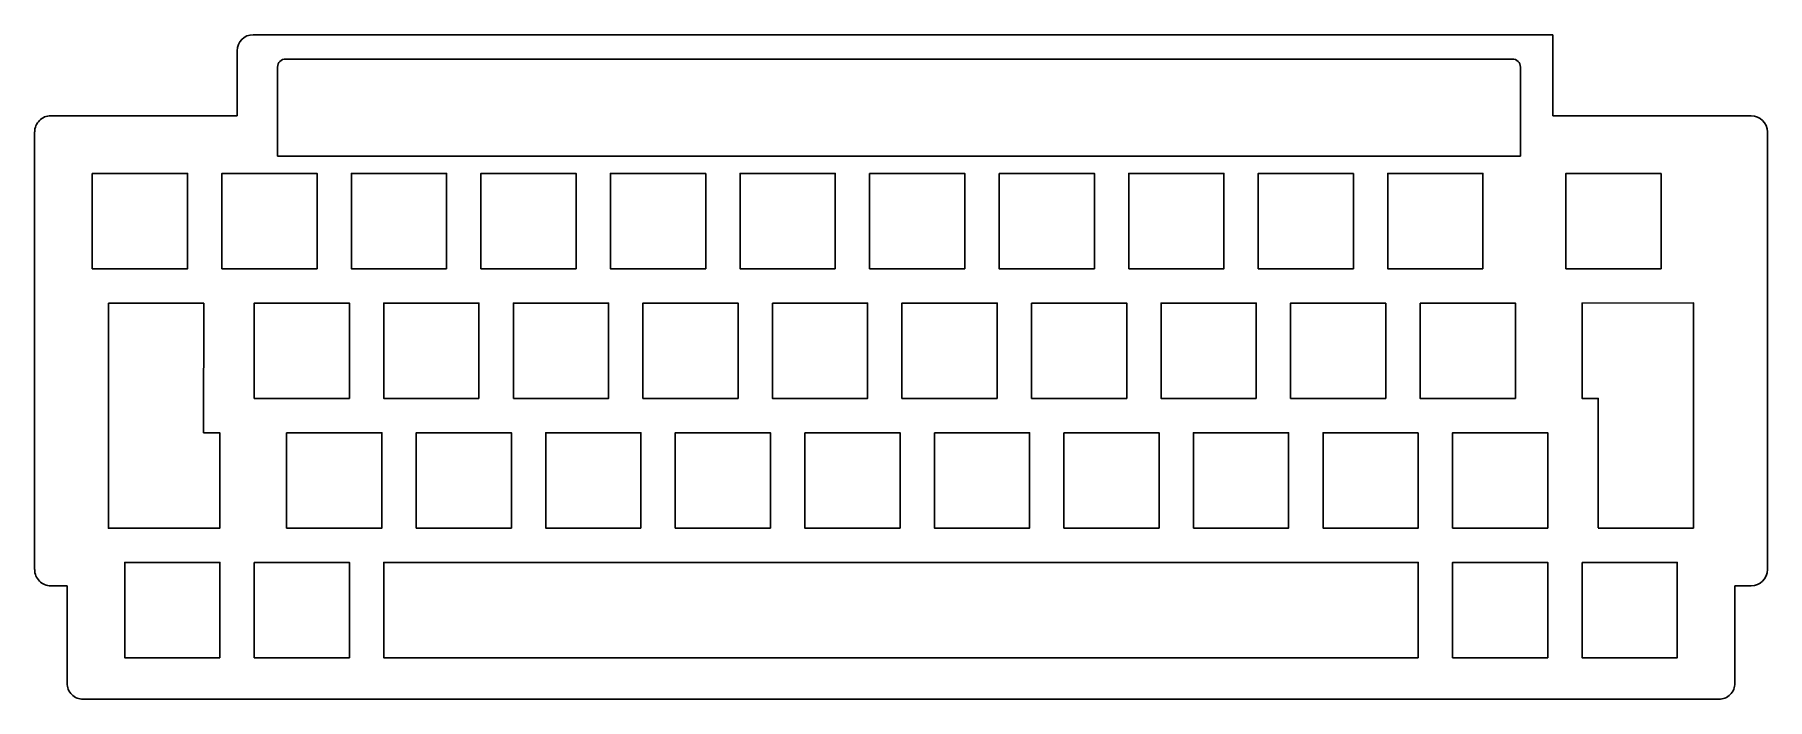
# Model space of a CAD drawing. Extents: x 0 to 255, y -97 to 1.
import ezdxf

# ---------------------------------------------------------------- set-up
doc = ezdxf.new("R2010")
doc.units = 0
doc.layers.get('0').update_dxf_attribs({"linetype": 'CONTINUOUS'})

msp = doc.modelspace()

# ---------------------------------------------------------------- linework, layer by layer
at = {"color": 7}
for points in [[(223.26346, 0.912165), (32.1691, 0.912165)], [(223.26346, 0.914705), (223.26346, -10.992815)], [(29.78912, -1.467815), (29.78912, -10.992815)], [(35.74034, -16.946575), (35.74034, -3.850335)], [(217.31224, -2.659075), (36.9316, -2.659075)], [(218.50096, -3.850335), (218.5035, -16.946575)], [(29.78912, -10.992815), (2.40538, -10.992815)], [(223.26346, -10.992815), (252.43536, -10.992815)], [(0.02286, -13.375335), (0.02286, -16.946575)], [(254.81788, -13.375335), (254.81788, -16.946575)], [(0.02286, -77.667815), (0.02286, -16.946575)], [(218.5035, -16.946575), (35.74288, -16.946575)], [(254.81788, -16.946575), (254.81788, -77.667815)], [(24.8793, -38.52322), (24.87125, -57.564431), (27.277929, -57.582272), (27.26182, -71.568117), (10.863807, -71.582265), (10.8839, -38.521335)], [(10.880799, -38.521335), (24.878739, -38.521335)], [(229.956357, -71.543855), (229.942377, -52.509062), (227.57638, -52.521815), (227.57638, -38.521335), (243.974539, -38.492836), (243.956835, -71.571815)], [(243.956835, -71.571815), (229.958895, -71.571815)], [(2.40538, -80.050335), (4.78536, -80.050335)], [(4.78536, -80.050335), (4.78536, -94.337835)], [(252.43536, -80.050335), (250.05538, -80.050335), (250.05538, -94.337835)], [(7.16788, -96.717815), (247.67286, -96.717815)]]:
    msp.add_lwpolyline(points, dxfattribs=at)
for points in [[(8.50138, -19.471335), (22.50186, -19.471335), (22.50186, -33.471815), (8.50138, -33.471815)], [(41.55186, -33.471815), (27.55138, -33.471815), (27.55138, -19.471335), (41.55186, -19.471335)], [(60.60186, -33.471815), (46.60138, -33.471815), (46.60138, -19.471335), (60.60186, -19.471335)], [(65.65138, -33.471815), (65.65138, -19.471335), (79.65186, -19.471335), (79.65186, -33.471815)], [(98.70186, -19.471335), (98.70186, -33.471815), (84.70138, -33.471815), (84.70138, -19.471335)], [(117.75186, -33.471815), (103.75138, -33.471815), (103.75138, -19.471335), (117.75186, -19.471335)], [(122.80138, -19.471335), (136.80186, -19.471335), (136.80186, -33.471815), (122.80138, -33.471815)], [(141.85138, -19.471335), (155.85186, -19.471335), (155.85186, -33.471815), (141.85138, -33.471815)], [(160.90138, -33.471815), (160.90138, -19.471335), (174.90186, -19.471335), (174.90186, -33.471815)], [(193.95186, -19.471335), (193.95186, -33.471815), (179.95138, -33.471815), (179.95138, -19.471335)], [(213.00186, -33.471815), (199.00138, -33.471815), (199.00138, -19.471335), (213.00186, -19.471335)], [(239.19434, -19.471335), (239.19434, -33.471815), (225.1964, -33.471815), (225.1964, -19.471335)], [(46.31436, -52.521815), (32.31388, -52.521815), (32.31388, -38.521335), (46.31436, -38.521335)], [(65.36436, -52.521815), (51.36388, -52.521815), (51.36388, -38.521335), (65.36436, -38.521335)], [(70.41388, -52.521815), (70.41388, -38.521335), (84.41436, -38.521335), (84.41436, -52.521815)], [(89.46388, -52.521815), (89.46388, -38.521335), (103.46436, -38.521335), (103.46436, -52.521815)], [(108.51388, -38.521335), (122.51436, -38.521335), (122.51436, -52.521815), (108.51388, -52.521815)], [(141.56436, -52.521815), (127.56388, -52.521815), (127.56388, -38.521335), (141.56436, -38.521335)], [(146.61388, -38.521335), (160.61436, -38.521335), (160.61436, -52.521815), (146.61388, -52.521815)], [(179.66436, -52.521815), (165.66388, -52.521815), (165.66388, -38.521335), (179.66436, -38.521335)], [(198.71436, -38.521335), (198.71436, -52.521815), (184.71388, -52.521815), (184.71388, -38.521335)], [(203.76388, -38.521335), (217.76436, -38.521335), (217.76436, -52.521815), (203.76388, -52.521815)], [(37.07638, -57.571335), (51.07686, -57.571335), (51.07686, -71.571815), (37.07638, -71.571815)], [(56.12638, -71.571815), (56.12638, -57.571335), (70.12686, -57.571335), (70.12686, -71.571815)], [(89.17686, -71.571815), (75.17638, -71.571815), (75.17638, -57.571335), (89.17686, -57.571335)], [(108.22686, -71.571815), (94.22638, -71.571815), (94.22638, -57.571335), (108.22686, -57.571335)], [(113.27638, -57.571335), (127.27686, -57.571335), (127.27686, -71.571815), (113.27638, -71.571815)], [(132.32638, -57.571335), (146.32686, -57.571335), (146.32686, -71.571815), (132.32638, -71.571815)], [(151.37638, -57.571335), (165.37686, -57.571335), (165.37686, -71.571815), (151.37638, -71.571815)], [(170.42638, -71.571815), (170.42638, -57.571335), (184.42686, -57.571335), (184.42686, -71.571815)], [(203.47686, -57.571335), (203.47686, -71.571815), (189.47638, -71.571815), (189.47638, -57.571335)], [(208.52638, -71.571815), (208.52638, -57.571335), (222.52686, -57.571335), (222.52686, -71.571815)], [(27.26436, -90.621815), (13.26388, -90.621815), (13.26388, -76.621335), (27.26436, -76.621335)], [(32.31388, -76.621335), (46.31436, -76.621335), (46.31436, -90.621815), (32.31388, -90.621815)], [(203.47686, -90.621815), (187.080525, -90.621818), (65.413473, -90.621818), (51.36388, -90.621815), (51.36388, -76.621335), (203.474447, -76.618998)], [(222.52686, -90.621815), (208.52638, -90.621815), (208.52638, -76.621335), (222.52686, -76.621335)], [(227.57638, -76.621335), (241.57686, -76.621335), (241.57686, -90.621815), (227.57638, -90.621815)]]:
    msp.add_lwpolyline(points, close=True, dxfattribs=at)
for points in [[(32.170624, 0.911672), (30.855494, 0.911666), (29.789374, -0.154459), (29.789374, -1.469588)], [(36.93287, -2.660193), (36.275356, -2.660263), (35.742372, -3.193303), (35.742372, -3.850818)], [(218.503246, -3.850818), (218.503246, -3.193303), (217.970262, -2.660263), (217.312748, -2.660193)], [(0.722453, -11.692401), (0.275882, -12.138972), (0.025001, -12.744652), (0.025001, -13.376199)], [(2.406251, -10.994949), (1.774704, -10.994949), (1.169024, -11.24583), (0.722453, -11.692401)], [(254.81788, -13.376199), (254.81788, -12.061368), (253.752222, -10.99537), (252.437392, -10.994949)], [(0.025001, -77.669847), (0.025001, -78.301394), (0.275882, -78.907074), (0.722453, -79.353645)], [(252.437392, -80.051097), (253.752222, -80.050676), (254.81788, -78.984678), (254.81788, -77.669847)], [(0.722453, -79.353645), (1.169024, -79.800216), (1.774704, -80.051097), (2.406251, -80.051097)], [(4.787494, -94.338597), (4.787494, -94.970144), (5.038375, -95.575824), (5.484946, -96.022395)], [(5.484946, -96.022395), (5.931517, -96.468966), (6.537197, -96.719847), (7.168744, -96.719847)], [(247.674892, -96.719847), (248.306439, -96.719847), (248.912119, -96.468966), (249.35869, -96.022395)], [(249.35869, -96.022395), (249.805261, -95.575824), (250.056142, -94.970144), (250.056142, -94.338597)]]:
    msp.add_open_spline(points, degree=3, dxfattribs=at)

doc.saveas('drawing.dxf')
